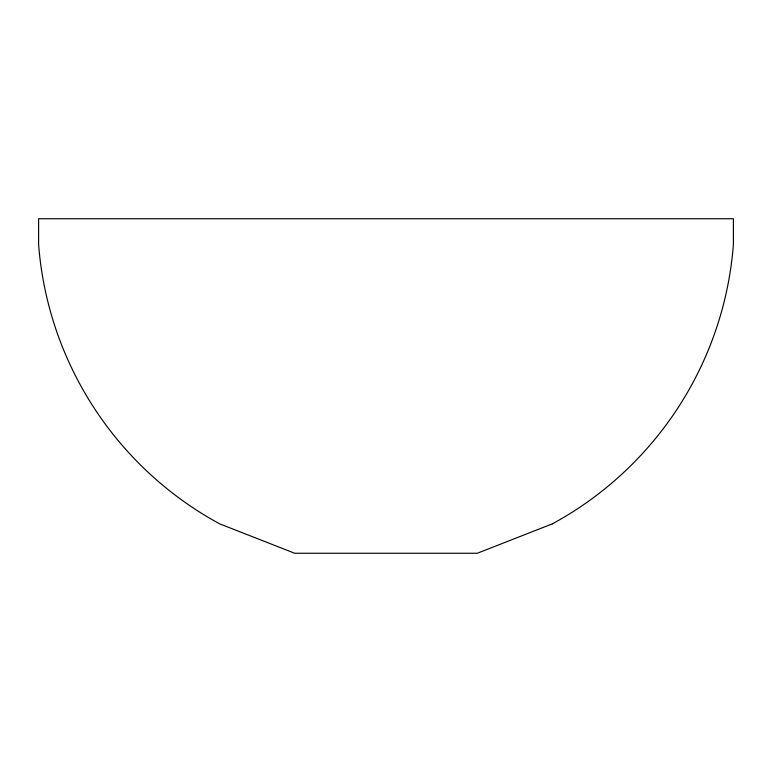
<?xml version="1.0" encoding="UTF-8"?>
<svg xmlns="http://www.w3.org/2000/svg" width="772" height="772" viewBox="0 0 772 772"><rect width="100%" height="100%" fill="white"/><g stroke="black" fill="none" stroke-linecap="round" stroke-linejoin="round"><path stroke-width="1.16" d="M552.424 523.821L477.279 553.263L294.721 553.263L219.576 523.821A348.433 348.433 0 0 1 38.6 244.463L38.6 218.737L733.4 218.737L733.4 244.463A348.433 348.433 0 0 1 552.424 523.821"/></g></svg>
